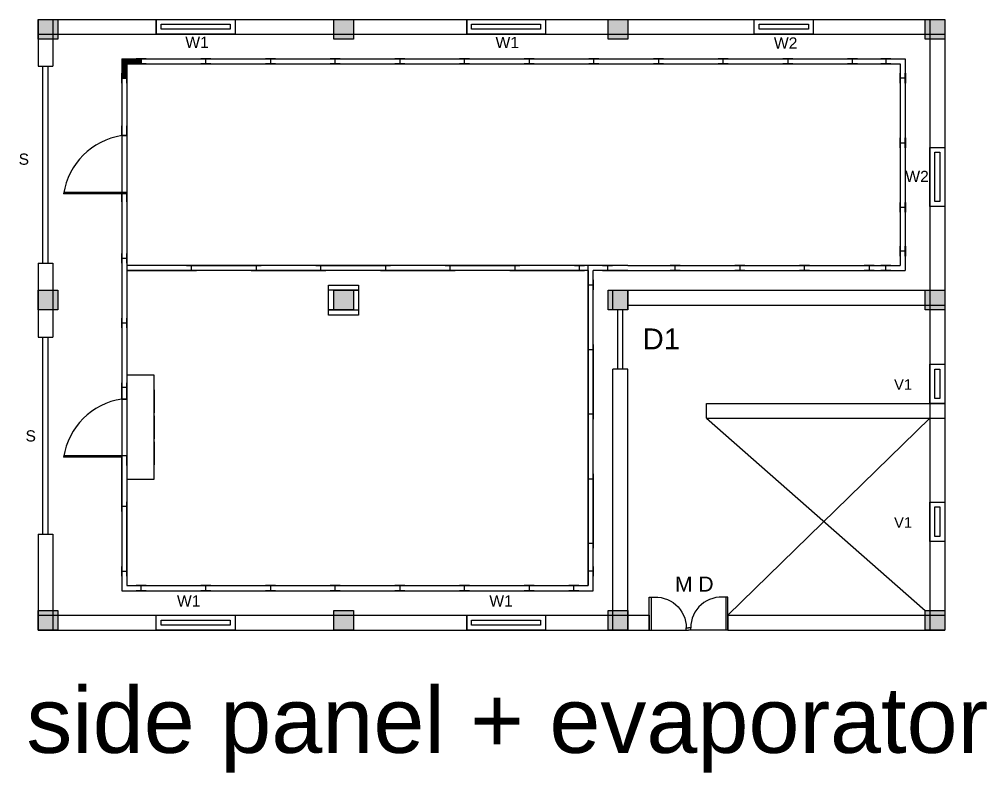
# Model space of a CAD drawing. Header units: millimetres. Extents: x -5757 to 4071, y -90348 to 1709.
# Drawn here: x -5757 to -5168, y -2322 to -1863 of the extents above; entities that cross this region are included whole.
import ezdxf

# ---------------------------------------------------------------- set-up
doc = ezdxf.new("R2010")
doc.units = ezdxf.units.MM
doc.header["$MEASUREMENT"] = 0
doc.styles.get("Standard").update_dxf_attribs({"font": 'arial.ttf'})

# ---------------------------------------------------------------- blocks, each defined once
blk = doc.blocks.new('door')
for p, q in [((365.48, -158.42), (335.48, -158.42)), ((335.48, -158.42), (335.48, -160.42)), ((365.48, -158.42), (365.48, -194.42)), ((335.48, -160.42), (365.48, -160.42)), ((365.48, -192.42), (363.48, -192.42)), ((363.48, -192.42), (363.48, -194.42))]:
    blk.add_line(p, q)
blk.add_arc((363.59, -164.07), 28.34, 172.58587, 269.78598)

msp = doc.modelspace()

# ---------------------------------------------------------------- hatches: boundary and pattern name
h = msp.add_hatch(color=256)
h.dxf.hatch_style = 1
h.paths.add_polyline_path([(-5733.26369, -1863.37504), (-5745.26369, -1863.37504), (-5745.26369, -1875.37504), (-5733.26369, -1875.37504)])
h = msp.add_hatch(color=256)
h.dxf.hatch_style = 1
h.paths.add_polyline_path([(-5553.26369, -1863.37504), (-5565.26369, -1863.37504), (-5565.26369, -1875.37504), (-5553.26369, -1875.37504)])
h = msp.add_hatch(color=256)
h.dxf.hatch_style = 1
h.paths.add_polyline_path([(-5386.26369, -1863.37504), (-5398.26369, -1863.37504), (-5398.26369, -1875.37504), (-5386.26369, -1875.37504)])
h = msp.add_hatch(color=256)
h.dxf.hatch_style = 1
h.paths.add_polyline_path([(-5193.26369, -1863.37504), (-5205.26369, -1863.37504), (-5205.26369, -1875.37504), (-5193.26369, -1875.37504)])
h = msp.add_hatch()
h.set_pattern_fill('INSUL', color=256)
h.set_pattern_definition([(360, (-2940.52637, -3113.4913), (0, 0.375), []), (360, (-2940.52637, -3113.3663), (0, 0.375), [0.125, -0.125]), (360, (-2940.52637, -3113.2413), (0, 0.375), [0.125, -0.125])])
h.paths.add_polyline_path([(-5691.16369, -1890.47504), (-5682.45369, -1890.47504), (-5682.45369, -1887.37504), (-5694.26369, -1887.37504), (-5694.26369, -1899.18504), (-5691.16369, -1899.18504)])
h = msp.add_hatch(color=256)
h.dxf.hatch_style = 1
h.paths.add_polyline_path([(-5733.26369, -2028.37504), (-5745.26369, -2028.37504), (-5745.26369, -2040.37504), (-5733.26369, -2040.37504)])
h = msp.add_hatch(color=256)
h.dxf.hatch_style = 1
h.paths.add_polyline_path([(-5553.26369, -2028.37504), (-5565.26369, -2028.37504), (-5565.26369, -2040.37504), (-5553.26369, -2040.37504)])
h = msp.add_hatch(color=256)
h.dxf.hatch_style = 1
h.paths.add_polyline_path([(-5386.26369, -2028.37504), (-5398.26369, -2028.37504), (-5398.26369, -2040.37504), (-5386.26369, -2040.37504)])
h = msp.add_hatch(color=256)
h.dxf.hatch_style = 1
h.paths.add_polyline_path([(-5193.26369, -2028.37504), (-5205.26369, -2028.37504), (-5205.26369, -2040.37504), (-5193.26369, -2040.37504)])
h = msp.add_hatch(color=256)
h.dxf.hatch_style = 1
h.paths.add_polyline_path([(-5733.26369, -2223.37504), (-5745.26369, -2223.37504), (-5745.26369, -2235.37504), (-5733.26369, -2235.37504)])
h = msp.add_hatch(color=256)
h.dxf.hatch_style = 1
h.paths.add_polyline_path([(-5553.26369, -2223.37504), (-5565.26369, -2223.37504), (-5565.26369, -2235.37504), (-5553.26369, -2235.37504)])
h = msp.add_hatch(color=256)
h.dxf.hatch_style = 1
h.paths.add_polyline_path([(-5386.26369, -2223.37504), (-5398.26369, -2223.37504), (-5398.26369, -2235.37504), (-5386.26369, -2235.37504)])
h = msp.add_hatch(color=256)
h.dxf.hatch_style = 1
h.paths.add_polyline_path([(-5193.26369, -2223.37504), (-5205.26369, -2223.37504), (-5205.26369, -2235.37504), (-5193.26369, -2235.37504)])

# ---------------------------------------------------------------- linework, layer by layer
for p, q in [((-5745.26369, -1863.37504), (-5193.26369, -1863.37504)), ((-5745.26369, -1863.37504), (-5745.26369, -1891.87504)), ((-5736.26369, -1863.37504), (-5736.26369, -1891.87504)), ((-5673.26369, -1863.37504), (-5673.26369, -1872.37504)), ((-5625.26369, -1863.37504), (-5625.26369, -1872.37504)), ((-5484.26369, -1863.37504), (-5484.26369, -1872.37504)), ((-5436.26369, -1863.37504), (-5436.26369, -1872.37504)), ((-5202.26369, -1863.37504), (-5202.26369, -2235.37504)), ((-5193.26369, -1863.37504), (-5193.26369, -2235.37504)), ((-5745.26369, -1872.37504), (-5193.26369, -1872.37504)), ((-5682.45369, -1887.37504), (-5682.45369, -1890.47504)), ((-5643.08369, -1890.47504), (-5643.08369, -1887.37504)), ((-5643.08369, -1887.37504), (-5603.71369, -1887.37504)), ((-5603.71369, -1887.37504), (-5603.71369, -1890.47504)), ((-5564.34369, -1890.47504), (-5564.34369, -1887.37504)), ((-5564.34369, -1887.37504), (-5524.97369, -1887.37504)), ((-5524.97369, -1887.37504), (-5524.97369, -1890.47504)), ((-5485.60369, -1890.47504), (-5485.60369, -1887.37504)), ((-5485.60369, -1887.37504), (-5446.23369, -1887.37504)), ((-5446.23369, -1887.37504), (-5446.23369, -1890.47504)), ((-5406.86369, -1890.47504), (-5406.86369, -1887.37504)), ((-5406.86369, -1887.37504), (-5367.49369, -1887.37504)), ((-5367.49369, -1887.37504), (-5367.49369, -1890.47504)), ((-5328.12369, -1890.47504), (-5328.12369, -1887.37504)), ((-5328.12369, -1887.37504), (-5288.75369, -1887.37504)), ((-5288.75369, -1887.37504), (-5288.75369, -1890.47504)), ((-5249.38369, -1890.47504), (-5249.38369, -1887.37504)), ((-5229.07369, -1887.37504), (-5229.07369, -1890.47504)), ((-5682.45369, -1890.47504), (-5643.08369, -1890.47504)), ((-5603.71369, -1890.47504), (-5564.34369, -1890.47504)), ((-5524.97369, -1890.47504), (-5485.60369, -1890.47504)), ((-5446.23369, -1890.47504), (-5406.86369, -1890.47504)), ((-5367.49369, -1890.47504), (-5328.12369, -1890.47504)), ((-5288.75369, -1890.47504), (-5249.38369, -1890.47504)), ((-5220.36369, -1890.47504, 102), (-5220.36369, -2013.27504, 102)), ((-5694.26369, -1899.18504), (-5691.16369, -1899.18504)), ((-5217.26369, -1899.18504), (-5220.36369, -1899.18504)), ((-5694.26369, -1932.47504), (-5694.26369, -1971.27504)), ((-5691.16369, -1934.17504), (-5694.26369, -1934.17504)), ((-5691.16369, -1934.17504, 102), (-5691.16369, -1969.57504, 102)), ((-5691.16369, -1934.38004, 102), (-5691.16369, -1969.57504, 102)), ((-5694.26369, -1969.57504), (-5729.66369, -1969.57504)), ((-5729.49616, -1968.57504), (-5691.16369, -1968.57504)), ((-5691.16369, -1969.57504), (-5694.26369, -1969.57504)), ((-5691.16369, -1969.57504), (-5691.16369, -2008.94504)), ((-5217.26369, -2004.56504), (-5220.36369, -2004.56504)), ((-5745.26369, -2011.87504), (-5745.26369, -2056.87504)), ((-5736.26369, -2011.87504), (-5736.26369, -2056.87504)), ((-5691.16369, -2008.94504), (-5694.26369, -2008.94504)), ((-5694.26369, -2008.94504), (-5694.26369, -2048.31504)), ((-5691.16369, -2013.27504), (-5691.16369, -2016.37504)), ((-5410.36369, -2016.37504), (-5410.36369, -2013.27504)), ((-5398.55369, -2013.27504), (-5398.55369, -2016.37504)), ((-5386.26369, -2013.27504), (-5220.36369, -2013.27504)), ((-5229.07369, -2016.37504), (-5229.07369, -2013.27504)), ((-5410.36369, -2076.37504), (-5410.36369, -2016.37504)), ((-5410.36369, -2208.27504), (-5410.36369, -2016.37504)), ((-5410.36369, -2016.37504, 102), (-5410.36369, -2208.27504, 102)), ((-5386.26369, -2016.37504), (-5217.26369, -2016.37504)), ((-5410.36369, -2025.08504), (-5407.26369, -2025.08504)), ((-5550.16369, -2028.37504), (-5568.36369, -2028.37504)), ((-5553.26369, -2028.37504), (-5550.16369, -2028.37504)), ((-5395.26369, -2040.37504), (-5395.26369, -2028.37504)), ((-5386.26369, -2040.37504), (-5386.26369, -2028.37504)), ((-5386.26369, -2028.37504), (-5193.26369, -2028.37504)), ((-5386.26369, -2037.37504), (-5193.26369, -2037.37504)), ((-5565.26369, -2040.37504), (-5568.36369, -2040.37504)), ((-5568.36369, -2040.37504), (-5550.16369, -2040.37504)), ((-5392.26702, -2076.37504), (-5392.26702, -2040.37504)), ((-5389.26702, -2076.37504), (-5389.26702, -2040.37504)), ((-5694.26369, -2048.31504), (-5691.16369, -2048.31504)), ((-5691.16369, -2048.31504), (-5691.16369, -2087.68504)), ((-5410.36369, -2208.27504), (-5410.36369, -2076.37504)), ((-5407.26369, -2211.37504), (-5407.26369, -2076.37504)), ((-5395.26369, -2235.37504), (-5395.26369, -2076.37504)), ((-5386.26369, -2076.37504), (-5395.26369, -2076.37504)), ((-5386.26369, -2235.37504), (-5386.26369, -2076.37504)), ((-5691.16369, -2087.68504), (-5694.26369, -2087.68504)), ((-5694.26369, -2094.62504), (-5691.16369, -2094.62504)), ((-5338.26369, -2106.37504), (-5338.26369, -2097.37504)), ((-5338.26369, -2097.37504), (-5193.26369, -2097.37504)), ((-5338.26369, -2106.37504), (-5193.26369, -2106.37504)), ((-5338.26369, -2106.37504), (-5205.26369, -2223.37504)), ((-5202.26369, -2106.37504), (-5325.26369, -2226.37504)), ((-5694.26369, -2130.02504), (-5729.66369, -2130.02504)), ((-5729.49616, -2129.02504), (-5691.16369, -2129.02504)), ((-5694.26369, -2160.19504), (-5694.26369, -2130.02504)), ((-5691.16369, -2160.19504), (-5694.26369, -2160.19504)), ((-5691.16369, -2199.56504), (-5691.16369, -2160.19504)), ((-5745.26369, -2176.87504), (-5745.26369, -2223.37504)), ((-5736.26369, -2176.87504), (-5736.26369, -2223.37504)), ((-5694.26369, -2199.56504), (-5691.16369, -2199.56504)), ((-5407.26369, -2199.56504), (-5410.36369, -2199.56504)), ((-5682.45369, -2211.37504), (-5682.45369, -2208.27504)), ((-5419.07369, -2211.37504), (-5419.07369, -2208.27504)), ((-5745.26369, -2223.37504), (-5745.26369, -2235.37504)), ((-5736.26369, -2223.37504), (-5736.26369, -2235.37504)), ((-5745.26369, -2226.37504), (-5373.26369, -2226.37504)), ((-5484.26369, -2226.37504), (-5484.26369, -2235.37504)), ((-5436.26369, -2226.37504), (-5436.26369, -2235.37504)), ((-5373.26369, -2226.37504), (-5373.26369, -2235.37504)), ((-5325.26369, -2226.37504), (-5193.26369, -2226.37504)), ((-5325.26369, -2226.37504), (-5325.26369, -2235.37504)), ((-5745.26369, -2235.37504), (-5373.26369, -2235.37504)), ((-5325.26369, -2235.37504), (-5193.26369, -2235.37504))]:
    msp.add_line(p, q)
at = {"color": 3}
for p, q in [((-5745.26369, -1891.87504), (-5736.26369, -1891.87504)), ((-5745.26369, -2011.87504), (-5736.26369, -2011.87504)), ((-5745.26369, -2056.87504), (-5736.26369, -2056.87504)), ((-5745.26369, -2176.87504), (-5736.26369, -2176.87504))]:
    msp.add_line(p, q, dxfattribs=at)
at = {"extrusion": (0, -1, -6.12323e-17)}
for p, q in [((-5691.16369, -1934.17504, 102), (-5691.16369, -1934.17504, 81)), ((-5691.16369, -2094.62504, 81), (-5694.37614, -2094.62504, 81)), ((-5691.16369, -2094.62504, 102), (-5691.16369, -2094.62504, 81))]:
    msp.add_line(p, q, dxfattribs=at)
at = {"extrusion": (1, 9.65431e-33, 0)}
msp.add_line((-5691.16369, -2094.62504, 102), (-5691.16369, -2129.02504, 102), dxfattribs=at)
for points in [[(-5745.26369, -1863.37504), (-5733.26369, -1863.37504), (-5733.26369, -1875.37504), (-5745.26369, -1875.37504)], [(-5565.26369, -1863.37504), (-5553.26369, -1863.37504), (-5553.26369, -1875.37504), (-5565.26369, -1875.37504)], [(-5398.26369, -1863.37504), (-5386.26369, -1863.37504), (-5386.26369, -1875.37504), (-5398.26369, -1875.37504)], [(-5205.26369, -1863.37504), (-5193.26369, -1863.37504), (-5193.26369, -1875.37504), (-5205.26369, -1875.37504)], [(-5568.36369, -2025.27504), (-5550.16369, -2025.27504), (-5550.16369, -2043.47504), (-5568.36369, -2043.47504)], [(-5745.26369, -2028.37504), (-5733.26369, -2028.37504), (-5733.26369, -2040.37504), (-5745.26369, -2040.37504)], [(-5565.26369, -2028.37504), (-5553.26369, -2028.37504), (-5553.26369, -2040.37504), (-5565.26369, -2040.37504)], [(-5398.26369, -2028.37504), (-5386.26369, -2028.37504), (-5386.26369, -2040.37504), (-5398.26369, -2040.37504)], [(-5205.26369, -2028.37504), (-5193.26369, -2028.37504), (-5193.26369, -2040.37504), (-5205.26369, -2040.37504)], [(-5745.26369, -2223.37504), (-5733.26369, -2223.37504), (-5733.26369, -2235.37504), (-5745.26369, -2235.37504)], [(-5565.26369, -2223.37504), (-5553.26369, -2223.37504), (-5553.26369, -2235.37504), (-5565.26369, -2235.37504)], [(-5398.26369, -2223.37504), (-5386.26369, -2223.37504), (-5386.26369, -2235.37504), (-5398.26369, -2235.37504)], [(-5205.26369, -2223.37504), (-5193.26369, -2223.37504), (-5193.26369, -2235.37504), (-5205.26369, -2235.37504)]]:
    msp.add_lwpolyline(points, close=True)
at = {"color": 2}
for points in [[(-5673.26369, -1863.37504), (-5625.26369, -1863.37504), (-5625.26369, -1872.37504), (-5673.26369, -1872.37504)], [(-5670.26369, -1866.37504), (-5628.26369, -1866.37504), (-5628.26369, -1869.37504), (-5670.26369, -1869.37504)], [(-5484.26369, -1863.37504), (-5436.26369, -1863.37504), (-5436.26369, -1872.37504), (-5484.26369, -1872.37504)], [(-5481.26369, -1866.37504), (-5439.26369, -1866.37504), (-5439.26369, -1869.37504), (-5481.26369, -1869.37504)], [(-5309.26369, -1863.37504), (-5273.26369, -1863.37504), (-5273.26369, -1872.37504), (-5309.26369, -1872.37504)], [(-5306.26369, -1866.37504), (-5276.26369, -1866.37504), (-5276.26369, -1869.37504), (-5306.26369, -1869.37504)], [(-5202.26369, -1941.37504), (-5193.26369, -1941.37504), (-5193.26369, -1977.37504), (-5202.26369, -1977.37504)], [(-5199.26369, -1944.37504), (-5196.26369, -1944.37504), (-5196.26369, -1974.37504), (-5199.26369, -1974.37504)], [(-5202.26369, -2073.37504), (-5193.26369, -2073.37504), (-5193.26369, -2097.37504), (-5202.26369, -2097.37504)], [(-5199.26369, -2076.37504), (-5196.26369, -2076.37504), (-5196.26369, -2094.37504), (-5199.26369, -2094.37504)], [(-5202.26369, -2157.37504), (-5193.26369, -2157.37504), (-5193.26369, -2181.37504), (-5202.26369, -2181.37504)], [(-5199.26369, -2160.37504), (-5196.26369, -2160.37504), (-5196.26369, -2178.37504), (-5199.26369, -2178.37504)], [(-5673.26369, -2226.37504), (-5625.26369, -2226.37504), (-5625.26369, -2235.37504), (-5673.26369, -2235.37504)], [(-5670.26369, -2229.37504), (-5628.26369, -2229.37504), (-5628.26369, -2232.37504), (-5670.26369, -2232.37504)], [(-5484.26369, -2226.37504), (-5436.26369, -2226.37504), (-5436.26369, -2235.37504), (-5484.26369, -2235.37504)], [(-5481.26369, -2229.37504), (-5439.26369, -2229.37504), (-5439.26369, -2232.37504), (-5481.26369, -2232.37504)]]:
    msp.add_lwpolyline(points, close=True, dxfattribs=at)
for points in [[(-5694.26369, -1887.37504), (-5694.26369, -2211.37504)], [(-5694.26369, -1887.37504), (-5217.26369, -1887.37504)], [(-5682.45369, -1887.37504), (-5685.45369, -1887.37504), (-5685.45369, -1887.31254), (-5679.45369, -1887.31254), (-5679.45369, -1887.37504), (-5682.45369, -1887.37504)], [(-5643.08369, -1887.37504), (-5646.08369, -1887.37504), (-5646.08369, -1887.31254), (-5640.08369, -1887.31254), (-5640.08369, -1887.37504), (-5643.08369, -1887.37504)], [(-5603.71369, -1887.37504), (-5606.71369, -1887.37504), (-5606.71369, -1887.31254), (-5600.71369, -1887.31254), (-5600.71369, -1887.37504), (-5603.71369, -1887.37504)], [(-5564.34369, -1887.37504), (-5567.34369, -1887.37504), (-5567.34369, -1887.31254), (-5561.34369, -1887.31254), (-5561.34369, -1887.37504), (-5564.34369, -1887.37504)], [(-5524.97369, -1887.37504), (-5527.97369, -1887.37504), (-5527.97369, -1887.31254), (-5521.97369, -1887.31254), (-5521.97369, -1887.37504), (-5524.97369, -1887.37504)], [(-5485.60369, -1887.37504), (-5488.60369, -1887.37504), (-5488.60369, -1887.31254), (-5482.60369, -1887.31254), (-5482.60369, -1887.37504), (-5485.60369, -1887.37504)], [(-5446.23369, -1887.37504), (-5449.23369, -1887.37504), (-5449.23369, -1887.31254), (-5443.23369, -1887.31254), (-5443.23369, -1887.37504), (-5446.23369, -1887.37504)], [(-5406.86369, -1887.37504), (-5409.86369, -1887.37504), (-5409.86369, -1887.31254), (-5403.86369, -1887.31254), (-5403.86369, -1887.37504), (-5406.86369, -1887.37504)], [(-5367.49369, -1887.37504), (-5370.49369, -1887.37504), (-5370.49369, -1887.31254), (-5364.49369, -1887.31254), (-5364.49369, -1887.37504), (-5367.49369, -1887.37504)], [(-5328.12369, -1887.37504), (-5331.12369, -1887.37504), (-5331.12369, -1887.31254), (-5325.12369, -1887.31254), (-5325.12369, -1887.37504), (-5328.12369, -1887.37504)], [(-5288.75369, -1887.37504), (-5291.75369, -1887.37504), (-5291.75369, -1887.31254), (-5285.75369, -1887.31254), (-5285.75369, -1887.37504), (-5288.75369, -1887.37504)], [(-5249.38369, -1887.37504), (-5252.38369, -1887.37504), (-5252.38369, -1887.31254), (-5246.38369, -1887.31254), (-5246.38369, -1887.37504), (-5249.38369, -1887.37504)], [(-5229.07369, -1887.37504), (-5232.07369, -1887.37504), (-5232.07369, -1887.31254), (-5226.07369, -1887.31254), (-5226.07369, -1887.37504), (-5229.07369, -1887.37504)], [(-5217.26369, -1887.37504), (-5217.26369, -2016.37504)], [(-5694.32619, -1899.18504), (-5694.32619, -1896.18504), (-5694.26369, -1896.18504), (-5694.26369, -1902.18504), (-5694.32619, -1902.18504), (-5694.32619, -1899.18504)], [(-5691.16369, -1890.47504), (-5691.16369, -2013.27504)], [(-5691.16369, -1890.47504), (-5220.36369, -1890.47504)], [(-5691.16369, -1899.18504), (-5691.16369, -1896.18504), (-5691.10119, -1896.18504), (-5691.10119, -1902.18504), (-5691.16369, -1902.18504), (-5691.16369, -1899.18504)], [(-5682.45369, -1890.53754), (-5685.45369, -1890.53754), (-5685.45369, -1890.47504), (-5679.45369, -1890.47504), (-5679.45369, -1890.53754), (-5682.45369, -1890.53754)], [(-5643.08369, -1890.53754), (-5646.08369, -1890.53754), (-5646.08369, -1890.47504), (-5640.08369, -1890.47504), (-5640.08369, -1890.53754), (-5643.08369, -1890.53754)], [(-5603.71369, -1890.53754), (-5606.71369, -1890.53754), (-5606.71369, -1890.47504), (-5600.71369, -1890.47504), (-5600.71369, -1890.53754), (-5603.71369, -1890.53754)], [(-5564.34369, -1890.53754), (-5567.34369, -1890.53754), (-5567.34369, -1890.47504), (-5561.34369, -1890.47504), (-5561.34369, -1890.53754), (-5564.34369, -1890.53754)], [(-5524.97369, -1890.53754), (-5527.97369, -1890.53754), (-5527.97369, -1890.47504), (-5521.97369, -1890.47504), (-5521.97369, -1890.53754), (-5524.97369, -1890.53754)], [(-5485.60369, -1890.53754), (-5488.60369, -1890.53754), (-5488.60369, -1890.47504), (-5482.60369, -1890.47504), (-5482.60369, -1890.53754), (-5485.60369, -1890.53754)], [(-5446.23369, -1890.53754), (-5449.23369, -1890.53754), (-5449.23369, -1890.47504), (-5443.23369, -1890.47504), (-5443.23369, -1890.53754), (-5446.23369, -1890.53754)], [(-5406.86369, -1890.53754), (-5409.86369, -1890.53754), (-5409.86369, -1890.47504), (-5403.86369, -1890.47504), (-5403.86369, -1890.53754), (-5406.86369, -1890.53754)], [(-5367.49369, -1890.53754), (-5370.49369, -1890.53754), (-5370.49369, -1890.47504), (-5364.49369, -1890.47504), (-5364.49369, -1890.53754), (-5367.49369, -1890.53754)], [(-5328.12369, -1890.53754), (-5331.12369, -1890.53754), (-5331.12369, -1890.47504), (-5325.12369, -1890.47504), (-5325.12369, -1890.53754), (-5328.12369, -1890.53754)], [(-5288.75369, -1890.53754), (-5291.75369, -1890.53754), (-5291.75369, -1890.47504), (-5285.75369, -1890.47504), (-5285.75369, -1890.53754), (-5288.75369, -1890.53754)], [(-5249.38369, -1890.53754), (-5252.38369, -1890.53754), (-5252.38369, -1890.47504), (-5246.38369, -1890.47504), (-5246.38369, -1890.53754), (-5249.38369, -1890.53754)], [(-5229.07369, -1890.53754), (-5232.07369, -1890.53754), (-5232.07369, -1890.47504), (-5226.07369, -1890.47504), (-5226.07369, -1890.53754), (-5229.07369, -1890.53754)], [(-5220.42619, -1899.18504), (-5220.42619, -1896.18504), (-5220.36369, -1896.18504), (-5220.36369, -1902.18504), (-5220.42619, -1902.18504), (-5220.42619, -1899.18504)], [(-5220.36369, -1890.47504), (-5220.36369, -2013.27504)], [(-5217.26369, -1899.18504), (-5217.26369, -1896.18504), (-5217.20119, -1896.18504), (-5217.20119, -1902.18504), (-5217.26369, -1902.18504), (-5217.26369, -1899.18504)], [(-5694.26369, -1899.18504), (-5694.26369, -1938.55504)], [(-5220.36369, -1899.18504), (-5220.36369, -1938.55504), (-5217.26369, -1938.55504), (-5217.26369, -1977.92504), (-5220.36369, -1977.92504), (-5220.36369, -2013.27504)], [(-5694.32619, -1931.17504), (-5694.32619, -1928.17504), (-5694.26369, -1928.17504), (-5694.26369, -1934.17504), (-5694.32619, -1934.17504), (-5694.32619, -1931.17504)], [(-5691.16369, -1931.17504), (-5691.16369, -1928.17504), (-5691.10119, -1928.17504), (-5691.10119, -1934.17504), (-5691.16369, -1934.17504), (-5691.16369, -1931.17504)], [(-5220.42619, -1938.55504), (-5220.42619, -1935.55504), (-5220.36369, -1935.55504), (-5220.36369, -1941.55504), (-5220.42619, -1941.55504), (-5220.42619, -1938.55504)], [(-5217.26369, -1938.55504), (-5217.26369, -1935.55504), (-5217.20119, -1935.55504), (-5217.20119, -1941.55504), (-5217.26369, -1941.55504), (-5217.26369, -1938.55504)], [(-5694.32619, -1971.57504), (-5694.32619, -1968.57504), (-5694.26369, -1968.57504), (-5694.26369, -1974.57504), (-5694.32619, -1974.57504), (-5694.32619, -1971.57504)], [(-5691.16369, -1971.57504), (-5691.16369, -1968.57504), (-5691.10119, -1968.57504), (-5691.10119, -1974.57504), (-5691.16369, -1974.57504), (-5691.16369, -1971.57504)], [(-5220.42619, -1977.92504), (-5220.42619, -1974.92504), (-5220.36369, -1974.92504), (-5220.36369, -1980.92504), (-5220.42619, -1980.92504), (-5220.42619, -1977.92504)], [(-5217.26369, -1977.92504), (-5217.26369, -1974.92504), (-5217.20119, -1974.92504), (-5217.20119, -1980.92504), (-5217.26369, -1980.92504), (-5217.26369, -1977.92504)], [(-5220.42619, -2004.56504), (-5220.42619, -2001.56504), (-5220.36369, -2001.56504), (-5220.36369, -2007.56504), (-5220.42619, -2007.56504), (-5220.42619, -2004.56504)], [(-5217.26369, -2004.56504), (-5217.26369, -2001.56504), (-5217.20119, -2001.56504), (-5217.20119, -2007.56504), (-5217.26369, -2007.56504), (-5217.26369, -2004.56504)], [(-5694.32619, -2008.94504), (-5694.32619, -2005.94504), (-5694.26369, -2005.94504), (-5694.26369, -2011.94504), (-5694.32619, -2011.94504), (-5694.32619, -2008.94504)], [(-5691.16369, -2008.94504), (-5691.16369, -2005.94504), (-5691.10119, -2005.94504), (-5691.10119, -2011.94504), (-5691.16369, -2011.94504), (-5691.16369, -2008.94504)], [(-5410.36369, -2013.27504), (-5691.16369, -2013.27504)], [(-5691.16369, -2016.37504), (-5651.79369, -2016.37504), (-5651.79369, -2013.27504), (-5612.42369, -2013.27504), (-5612.42369, -2016.37504), (-5573.05369, -2016.37504), (-5573.05369, -2013.27504), (-5533.68369, -2013.27504), (-5533.68369, -2016.37504), (-5494.31369, -2016.37504), (-5494.31369, -2013.27504), (-5454.94369, -2013.27504), (-5454.94369, -2016.37504), (-5415.57369, -2016.37504), (-5415.57369, -2013.27504)], [(-5651.79369, -2013.27504), (-5654.79369, -2013.27504), (-5654.79369, -2013.21254), (-5648.79369, -2013.21254), (-5648.79369, -2013.27504), (-5651.79369, -2013.27504)], [(-5612.42369, -2013.27504), (-5615.42369, -2013.27504), (-5615.42369, -2013.21254), (-5609.42369, -2013.21254), (-5609.42369, -2013.27504), (-5612.42369, -2013.27504)], [(-5573.05369, -2013.27504), (-5576.05369, -2013.27504), (-5576.05369, -2013.21254), (-5570.05369, -2013.21254), (-5570.05369, -2013.27504), (-5573.05369, -2013.27504)], [(-5533.68369, -2013.27504), (-5536.68369, -2013.27504), (-5536.68369, -2013.21254), (-5530.68369, -2013.21254), (-5530.68369, -2013.27504), (-5533.68369, -2013.27504)], [(-5494.31369, -2013.27504), (-5497.31369, -2013.27504), (-5497.31369, -2013.21254), (-5491.31369, -2013.21254), (-5491.31369, -2013.27504), (-5494.31369, -2013.27504)], [(-5454.94369, -2013.27504), (-5457.94369, -2013.27504), (-5457.94369, -2013.21254), (-5451.94369, -2013.21254), (-5451.94369, -2013.27504), (-5454.94369, -2013.27504)], [(-5415.57369, -2013.27504), (-5418.57369, -2013.27504), (-5418.57369, -2013.21254), (-5412.57369, -2013.21254), (-5412.57369, -2013.27504), (-5415.57369, -2013.27504)], [(-5407.26369, -2013.27504), (-5410.36369, -2013.27504)], [(-5386.26369, -2013.27504), (-5407.26369, -2013.27504)], [(-5398.55369, -2013.27504), (-5401.55369, -2013.27504), (-5401.55369, -2013.21254), (-5395.55369, -2013.21254), (-5395.55369, -2013.27504), (-5398.55369, -2013.27504)], [(-5396.76369, -2016.37504), (-5357.39369, -2016.37504), (-5357.39369, -2013.27504), (-5318.02369, -2013.27504), (-5318.02369, -2016.37504), (-5278.65369, -2016.37504), (-5278.65369, -2013.27504), (-5239.28369, -2013.27504), (-5239.28369, -2016.37504), (-5217.26369, -2016.37504)], [(-5357.39369, -2013.27504), (-5360.39369, -2013.27504), (-5360.39369, -2013.21254), (-5354.39369, -2013.21254), (-5354.39369, -2013.27504), (-5357.39369, -2013.27504)], [(-5318.02369, -2013.27504), (-5321.02369, -2013.27504), (-5321.02369, -2013.21254), (-5315.02369, -2013.21254), (-5315.02369, -2013.27504), (-5318.02369, -2013.27504)], [(-5278.65369, -2013.27504), (-5281.65369, -2013.27504), (-5281.65369, -2013.21254), (-5275.65369, -2013.21254), (-5275.65369, -2013.27504), (-5278.65369, -2013.27504)], [(-5239.28369, -2013.27504), (-5242.28369, -2013.27504), (-5242.28369, -2013.21254), (-5236.28369, -2013.21254), (-5236.28369, -2013.27504), (-5239.28369, -2013.27504)], [(-5229.07369, -2013.27504), (-5232.07369, -2013.27504), (-5232.07369, -2013.21254), (-5226.07369, -2013.21254), (-5226.07369, -2013.27504), (-5229.07369, -2013.27504)], [(-5691.16369, -2016.37504), (-5691.16369, -2208.27504)], [(-5410.36369, -2016.37504), (-5691.16369, -2016.37504)], [(-5651.79369, -2016.43754), (-5654.79369, -2016.43754), (-5654.79369, -2016.37504), (-5648.79369, -2016.37504), (-5648.79369, -2016.43754), (-5651.79369, -2016.43754)], [(-5612.42369, -2016.43754), (-5615.42369, -2016.43754), (-5615.42369, -2016.37504), (-5609.42369, -2016.37504), (-5609.42369, -2016.43754), (-5612.42369, -2016.43754)], [(-5573.05369, -2016.43754), (-5576.05369, -2016.43754), (-5576.05369, -2016.37504), (-5570.05369, -2016.37504), (-5570.05369, -2016.43754), (-5573.05369, -2016.43754)], [(-5533.68369, -2016.43754), (-5536.68369, -2016.43754), (-5536.68369, -2016.37504), (-5530.68369, -2016.37504), (-5530.68369, -2016.43754), (-5533.68369, -2016.43754)], [(-5494.31369, -2016.43754), (-5497.31369, -2016.43754), (-5497.31369, -2016.37504), (-5491.31369, -2016.37504), (-5491.31369, -2016.43754), (-5494.31369, -2016.43754)], [(-5454.94369, -2016.43754), (-5457.94369, -2016.43754), (-5457.94369, -2016.37504), (-5451.94369, -2016.37504), (-5451.94369, -2016.43754), (-5454.94369, -2016.43754)], [(-5415.57369, -2016.43754), (-5418.57369, -2016.43754), (-5418.57369, -2016.37504), (-5412.57369, -2016.37504), (-5412.57369, -2016.43754), (-5415.57369, -2016.43754)], [(-5407.26369, -2076.37504), (-5407.26369, -2016.37504)], [(-5386.26369, -2016.37504), (-5407.26369, -2016.37504)], [(-5398.55369, -2016.43754), (-5401.55369, -2016.43754), (-5401.55369, -2016.37504), (-5395.55369, -2016.37504), (-5395.55369, -2016.43754), (-5398.55369, -2016.43754)], [(-5357.39369, -2016.43754), (-5360.39369, -2016.43754), (-5360.39369, -2016.37504), (-5354.39369, -2016.37504), (-5354.39369, -2016.43754), (-5357.39369, -2016.43754)], [(-5318.02369, -2016.43754), (-5321.02369, -2016.43754), (-5321.02369, -2016.37504), (-5315.02369, -2016.37504), (-5315.02369, -2016.43754), (-5318.02369, -2016.43754)], [(-5278.65369, -2016.43754), (-5281.65369, -2016.43754), (-5281.65369, -2016.37504), (-5275.65369, -2016.37504), (-5275.65369, -2016.43754), (-5278.65369, -2016.43754)], [(-5239.28369, -2016.43754), (-5242.28369, -2016.43754), (-5242.28369, -2016.37504), (-5236.28369, -2016.37504), (-5236.28369, -2016.43754), (-5239.28369, -2016.43754)], [(-5229.07369, -2016.43754), (-5232.07369, -2016.43754), (-5232.07369, -2016.37504), (-5226.07369, -2016.37504), (-5226.07369, -2016.43754), (-5229.07369, -2016.43754)], [(-5410.42619, -2025.08504), (-5410.42619, -2022.08504), (-5410.36369, -2022.08504), (-5410.36369, -2028.08504), (-5410.42619, -2028.08504), (-5410.42619, -2025.08504)], [(-5410.36369, -2025.08504), (-5410.36369, -2064.45504), (-5407.26369, -2064.45504), (-5407.26369, -2103.82504), (-5410.36369, -2103.82504), (-5410.36369, -2143.19504), (-5407.26369, -2143.19504), (-5407.26369, -2182.56504), (-5410.36369, -2182.56504), (-5410.36369, -2208.27504)], [(-5407.26369, -2025.08504), (-5407.26369, -2022.08504), (-5407.20119, -2022.08504), (-5407.20119, -2028.08504), (-5407.26369, -2028.08504), (-5407.26369, -2025.08504)], [(-5694.32619, -2048.31504), (-5694.32619, -2045.31504), (-5694.26369, -2045.31504), (-5694.26369, -2051.31504), (-5694.32619, -2051.31504), (-5694.32619, -2048.31504)], [(-5691.16369, -2048.31504), (-5691.16369, -2045.31504), (-5691.10119, -2045.31504), (-5691.10119, -2051.31504), (-5691.16369, -2051.31504), (-5691.16369, -2048.31504)], [(-5410.42619, -2064.45504), (-5410.42619, -2061.45504), (-5410.36369, -2061.45504), (-5410.36369, -2067.45504), (-5410.42619, -2067.45504), (-5410.42619, -2064.45504)], [(-5407.26369, -2064.45504), (-5407.26369, -2061.45504), (-5407.20119, -2061.45504), (-5407.20119, -2067.45504), (-5407.26369, -2067.45504), (-5407.26369, -2064.45504)], [(-5694.32619, -2087.68504), (-5694.32619, -2084.68504), (-5694.26369, -2084.68504), (-5694.26369, -2090.68504), (-5694.32619, -2090.68504), (-5694.32619, -2087.68504)], [(-5694.32619, -2091.62504), (-5694.32619, -2088.62504), (-5694.26369, -2088.62504), (-5694.26369, -2094.62504), (-5694.32619, -2094.62504), (-5694.32619, -2091.62504)], [(-5691.16369, -2087.68504), (-5691.16369, -2084.68504), (-5691.10119, -2084.68504), (-5691.10119, -2090.68504), (-5691.16369, -2090.68504), (-5691.16369, -2087.68504)], [(-5691.16369, -2091.62504), (-5691.16369, -2088.62504), (-5691.10119, -2088.62504), (-5691.10119, -2094.62504), (-5691.16369, -2094.62504), (-5691.16369, -2091.62504)], [(-5410.42619, -2103.82504), (-5410.42619, -2100.82504), (-5410.36369, -2100.82504), (-5410.36369, -2106.82504), (-5410.42619, -2106.82504), (-5410.42619, -2103.82504)], [(-5407.26369, -2103.82504), (-5407.26369, -2100.82504), (-5407.20119, -2100.82504), (-5407.20119, -2106.82504), (-5407.26369, -2106.82504), (-5407.26369, -2103.82504)], [(-5694.32619, -2132.02504), (-5694.32619, -2129.02504), (-5694.26369, -2129.02504), (-5694.26369, -2135.02504), (-5694.32619, -2135.02504), (-5694.32619, -2132.02504)], [(-5691.16369, -2132.02504), (-5691.16369, -2129.02504), (-5691.10119, -2129.02504), (-5691.10119, -2135.02504), (-5691.16369, -2135.02504), (-5691.16369, -2132.02504)], [(-5410.42619, -2143.19504), (-5410.42619, -2140.19504), (-5410.36369, -2140.19504), (-5410.36369, -2146.19504), (-5410.42619, -2146.19504), (-5410.42619, -2143.19504)], [(-5407.26369, -2143.19504), (-5407.26369, -2140.19504), (-5407.20119, -2140.19504), (-5407.20119, -2146.19504), (-5407.26369, -2146.19504), (-5407.26369, -2143.19504)], [(-5694.32619, -2160.19504), (-5694.32619, -2157.19504), (-5694.26369, -2157.19504), (-5694.26369, -2163.19504), (-5694.32619, -2163.19504), (-5694.32619, -2160.19504)], [(-5691.16369, -2160.19504), (-5691.16369, -2157.19504), (-5691.10119, -2157.19504), (-5691.10119, -2163.19504), (-5691.16369, -2163.19504), (-5691.16369, -2160.19504)], [(-5410.42619, -2182.56504), (-5410.42619, -2179.56504), (-5410.36369, -2179.56504), (-5410.36369, -2185.56504), (-5410.42619, -2185.56504), (-5410.42619, -2182.56504)], [(-5407.26369, -2182.56504), (-5407.26369, -2179.56504), (-5407.20119, -2179.56504), (-5407.20119, -2185.56504), (-5407.26369, -2185.56504), (-5407.26369, -2182.56504)], [(-5694.32619, -2199.56504), (-5694.32619, -2196.56504), (-5694.26369, -2196.56504), (-5694.26369, -2202.56504), (-5694.32619, -2202.56504), (-5694.32619, -2199.56504)], [(-5691.16369, -2199.56504), (-5691.16369, -2196.56504), (-5691.10119, -2196.56504), (-5691.10119, -2202.56504), (-5691.16369, -2202.56504), (-5691.16369, -2199.56504)], [(-5410.42619, -2199.56504), (-5410.42619, -2196.56504), (-5410.36369, -2196.56504), (-5410.36369, -2202.56504), (-5410.42619, -2202.56504), (-5410.42619, -2199.56504)], [(-5407.26369, -2199.56504), (-5407.26369, -2196.56504), (-5407.20119, -2196.56504), (-5407.20119, -2202.56504), (-5407.26369, -2202.56504), (-5407.26369, -2199.56504)], [(-5691.16369, -2208.27504), (-5410.36369, -2208.27504)], [(-5682.45369, -2208.27504), (-5685.45369, -2208.27504), (-5685.45369, -2208.21254), (-5679.45369, -2208.21254), (-5679.45369, -2208.27504), (-5682.45369, -2208.27504)], [(-5682.45369, -2211.37504), (-5643.08369, -2211.37504), (-5643.08369, -2208.27504), (-5603.71369, -2208.27504), (-5603.71369, -2211.37504), (-5564.34369, -2211.37504), (-5564.34369, -2208.27504), (-5524.97369, -2208.27504), (-5524.97369, -2211.37504), (-5485.60369, -2211.37504), (-5485.60369, -2208.27504), (-5446.23369, -2208.27504), (-5446.23369, -2211.37504), (-5407.26369, -2211.37504)], [(-5643.08369, -2208.27504), (-5646.08369, -2208.27504), (-5646.08369, -2208.21254), (-5640.08369, -2208.21254), (-5640.08369, -2208.27504), (-5643.08369, -2208.27504)], [(-5603.71369, -2208.27504), (-5606.71369, -2208.27504), (-5606.71369, -2208.21254), (-5600.71369, -2208.21254), (-5600.71369, -2208.27504), (-5603.71369, -2208.27504)], [(-5564.34369, -2208.27504), (-5567.34369, -2208.27504), (-5567.34369, -2208.21254), (-5561.34369, -2208.21254), (-5561.34369, -2208.27504), (-5564.34369, -2208.27504)], [(-5524.97369, -2208.27504), (-5527.97369, -2208.27504), (-5527.97369, -2208.21254), (-5521.97369, -2208.21254), (-5521.97369, -2208.27504), (-5524.97369, -2208.27504)], [(-5485.60369, -2208.27504), (-5488.60369, -2208.27504), (-5488.60369, -2208.21254), (-5482.60369, -2208.21254), (-5482.60369, -2208.27504), (-5485.60369, -2208.27504)], [(-5446.23369, -2208.27504), (-5449.23369, -2208.27504), (-5449.23369, -2208.21254), (-5443.23369, -2208.21254), (-5443.23369, -2208.27504), (-5446.23369, -2208.27504)], [(-5419.07369, -2208.27504), (-5422.07369, -2208.27504), (-5422.07369, -2208.21254), (-5416.07369, -2208.21254), (-5416.07369, -2208.27504), (-5419.07369, -2208.27504)], [(-5694.26369, -2211.37504), (-5407.26369, -2211.37504)], [(-5682.45369, -2211.43754), (-5685.45369, -2211.43754), (-5685.45369, -2211.37504), (-5679.45369, -2211.37504), (-5679.45369, -2211.43754), (-5682.45369, -2211.43754)], [(-5643.08369, -2211.43754), (-5646.08369, -2211.43754), (-5646.08369, -2211.37504), (-5640.08369, -2211.37504), (-5640.08369, -2211.43754), (-5643.08369, -2211.43754)], [(-5603.71369, -2211.43754), (-5606.71369, -2211.43754), (-5606.71369, -2211.37504), (-5600.71369, -2211.37504), (-5600.71369, -2211.43754), (-5603.71369, -2211.43754)], [(-5564.34369, -2211.43754), (-5567.34369, -2211.43754), (-5567.34369, -2211.37504), (-5561.34369, -2211.37504), (-5561.34369, -2211.43754), (-5564.34369, -2211.43754)], [(-5524.97369, -2211.43754), (-5527.97369, -2211.43754), (-5527.97369, -2211.37504), (-5521.97369, -2211.37504), (-5521.97369, -2211.43754), (-5524.97369, -2211.43754)], [(-5485.60369, -2211.43754), (-5488.60369, -2211.43754), (-5488.60369, -2211.37504), (-5482.60369, -2211.37504), (-5482.60369, -2211.43754), (-5485.60369, -2211.43754)], [(-5446.23369, -2211.43754), (-5449.23369, -2211.43754), (-5449.23369, -2211.37504), (-5443.23369, -2211.37504), (-5443.23369, -2211.43754), (-5446.23369, -2211.43754)], [(-5419.07369, -2211.43754), (-5422.07369, -2211.43754), (-5422.07369, -2211.37504), (-5416.07369, -2211.37504), (-5416.07369, -2211.43754), (-5419.07369, -2211.43754)]]:
    msp.add_lwpolyline(points)
at = {"color": 3}
for points in [[(-5742.26369, -2011.87504), (-5742.26369, -1891.87504)], [(-5739.26369, -1891.87504), (-5739.26369, -2011.87504)], [(-5742.26369, -2176.87504), (-5742.26369, -2056.87504)], [(-5739.26369, -2056.87504), (-5739.26369, -2176.87504)]]:
    msp.add_lwpolyline(points, dxfattribs=at)
at = {"extrusion": (0, -1, -6.12323e-17)}
for elevation in [1934.17504, 2094.62504]:
    msp.add_lwpolyline([(-5691.16369, 81), (-5691.16369, 102), (-5694.26369, 102), (-5694.26369, 81)], close=True, dxfattribs=dict(at, elevation=elevation))
at = {"elevation": 82.71}
msp.add_lwpolyline([(-5691.16369, -2143.51504), (-5674.63369, -2143.51504), (-5674.63369, -2080.13504), (-5691.16369, -2080.13504)], close=True, dxfattribs=at)
at = {"extrusion": (1, 9.65431e-33, 0)}
for centre in [(-2095.98004, 92.355, -5674.63369), (-2111.82504, 92.355, -5674.63369), (-2127.67004, 92.355, -5674.63369)]:
    msp.add_circle(centre, 7, dxfattribs=at)
for centre in [(-5687.75698, -1976.08175), (-5687.75698, -2136.53175)]:
    msp.add_arc(centre, 42.40884, 98.82565181, 171.17434819)

# ---------------------------------------------------------------- block references
at = {"color": 6, "yscale": 0.6666666666666666, "zscale": 0.6666666666666666}
for p, xscale, rotation in [((-5478.87494, -1991.71875), -0.6666666666666666, 90), ((-5219.65244, -1991.71875), 0.6666666666666666, 270)]:
    msp.add_blockref('door', p, dxfattribs=dict(at, xscale=xscale, rotation=rotation))

# ---------------------------------------------------------------- texts
for s, height, p in [('W1', 6.82668, (-5655.59457, -1880.78066)), ('W1', 6.82668, (-5466.72906, -1880.88998)), ('W2', 6.82668, (-5297.26935, -1881.20634)), ('S', 6.82668, (-5757.06175, -1951.94947)), ('W2', 6.82668, (-5217.26369, -1962.4692)), ('D1', 12.751706, (-5377.2013, -2064.41026)), ('V1', 6.456626, (-5224.13707, -2089.02745)), ('S', 6.82668, (-5752.86886, -2120.50603)), ('V1', 6.456626, (-5224.13707, -2173.06477)), ('M D', 9.164999, (-5357.44875, -2211.93114)), ('W1', 6.82668, (-5660.68645, -2221.01317)), ('W1', 6.82668, (-5470.51814, -2221.01317))]:
    msp.add_text(s, height=height).set_placement(p)
at = {"insert": (-5752.34095, -2270.1455, 724.19742), "char_height": 40, "attachment_point": 1}
msp.add_mtext_dynamic_manual_height_columns('side panel + evaporator', width=618.4090479, gutter_width=603.26093, heights=[0], dxfattribs=at)

doc.saveas('drawing.dxf')
